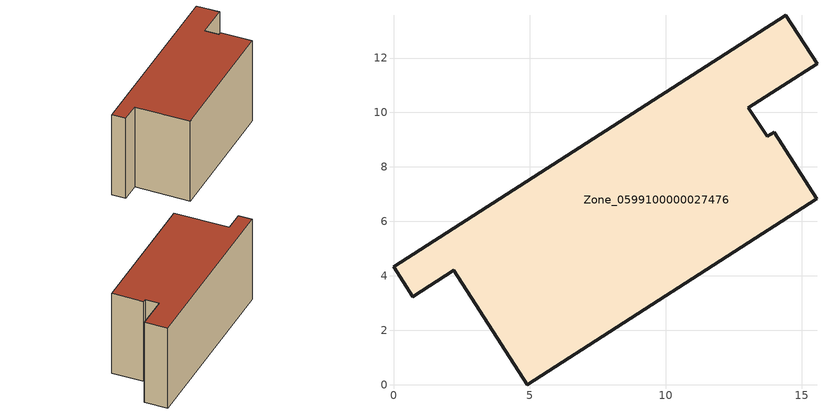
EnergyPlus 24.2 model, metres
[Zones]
Zone_0599100000027476
 floor ground (C_G): 2.21,4.21 0.7,3.23 0,4.33 14.41,13.57 15.56,11.79 13.04,10.18 13.73,9.12 13.98,9.28 15.56,6.83 4.92,0 z0.26
 wall outside (C_F): 14.41,13.57 0,4.33 0.7,3.23 2.21,4.21 4.92,0 15.56,6.83 13.98,9.28 13.73,9.12 13.04,10.18 15.56,11.79 14.41,13.57 z0.26:8.32
 roof outside (C_R): 13.04,10.18 15.56,11.79 14.41,13.57 0,4.33 0.7,3.23 2.21,4.21 4.92,0 15.56,6.83 13.98,9.28 13.73,9.12 z8.32
[BUILDING]
Pand.0599100000027476: North Axis=0; Terrain=City; Loads Convergence Tolerance Value=0.04; Temperature Convergence Tolerance Value=0.4; Solar Distribution=FullExterior; Maximum Number of Warmup Days=25; Minimum Number of Warmup Days=1
[Site:Location]
Rotterdam.The.Hague.AP_ZH_NLD Design_Conditions: Latitude=51.96; Longitude=4.45; Time Zone=1; Elevation=-4.5
[SITE:GROUNDTEMPERATURE:BUILDINGSURFACE]
18, 18, 18, 18, 18, 18, 18, 18, 18, 18, 18, 18
[MATERIAL] Thermal Absorptance=0.9; Solar Absorptance=0.7; Visible Absorptance=0.7
Name | Roughness | Thickness | Conductivity | Density | Specific Heat
G.TI.1992-2005 | MediumSmooth | 0.15 | 0.06 | 540 | 1210
F.TI.1992-2005 | Rough | 0.3 | 0.12 | 1920 | 840
R.TI.1992-2005 | MediumRough | 0.2 | 0.08 | 1500 | 1000
[CONSTRUCTION]
C_G: G.TI.1992-2005
C_F: F.TI.1992-2005
C_R: R.TI.1992-2005
[ZONE]
Zone_0599100000027476: Type=1; Multiplier=1; Ceiling Height=Autocalculate; Volume=Autocalculate; Floor Area=autocalculate; Part of Total Floor Area=Yes
[ZONEINFILTRATION:DESIGNFLOWRATE]
Infil_Zone_0599100000027476: Zone or ZoneList or Space or SpaceList=Zone_0599100000027476; Schedule=AlwaysOn; Design Flow Rate Calculation Method=Flow/Area; Flow Rate per Floor Area=0.0015; Constant Term Coefficient=1; Temperature Term Coefficient=0; Velocity Term Coefficient=0; Velocity Squared Term Coefficient=0
[HVACTEMPLATE:ZONE:IDEALLOADSAIRSYSTEM]
Zone_0599100000027476: Maximum Heating Supply Air Temperature=50; Minimum Cooling Supply Air Temperature=13; Maximum Heating Supply Air Humidity Ratio=0.0156; Minimum Cooling Supply Air Humidity Ratio=0.0077; Heating Limit=NoLimit; Cooling Limit=NoLimit; Dehumidification Control Type=ConstantSensibleHeatRatio; Cooling Sensible Heat Ratio=0.7; Dehumidification Setpoint=60; Humidification Control Type=None; Humidification Setpoint=30; Outdoor Air Method=None; Outdoor Air Flow Rate per Person=0.00944; Outdoor Air Flow Rate per Zone Floor Area=0; Outdoor Air Flow Rate per Zone=0; Demand Controlled Ventilation Type=None; Outdoor Air Economizer Type=NoEconomizer; Heat Recovery Type=None; Sensible Heat Recovery Effectiveness=0.7; Latent Heat Recovery Effectiveness=0.65
[ZONECONTROL:THERMOSTAT]
ThermostatControl_Zone_0599100000027476: Zone or ZoneList=Zone_0599100000027476; Control Type Schedule=DualSetpointControlType; Control 1=Thermostat_Zone_0599100000027476; Temperature Difference Between Cutout And Setpoint=0
[THERMOSTATSETPOINT:DUALSETPOINT]
Thermostat_Zone_0599100000027476: Heating Setpoint Temperature Schedule=HeatingSetpoint_Zone_0599100000027476; Cooling Setpoint Temperature Schedule=CoolingSetpoint_Zone_0599100000027476
[SCHEDULE:COMPACT]
HeatingSetpoint_Zone_0599100000027476: Through: 12/31, For: AllDays, Until: 24:00, 21
CoolingSetpoint_Zone_0599100000027476: Through: 12/31, For: AllDays, Until: 24:00, 24
DualSetpointControlType: Through: 12/31, For: AllDays, Until: 24:00, 4
AlwaysOn: Through: 12/31, For: AllDays, Until: 24:00, 1
